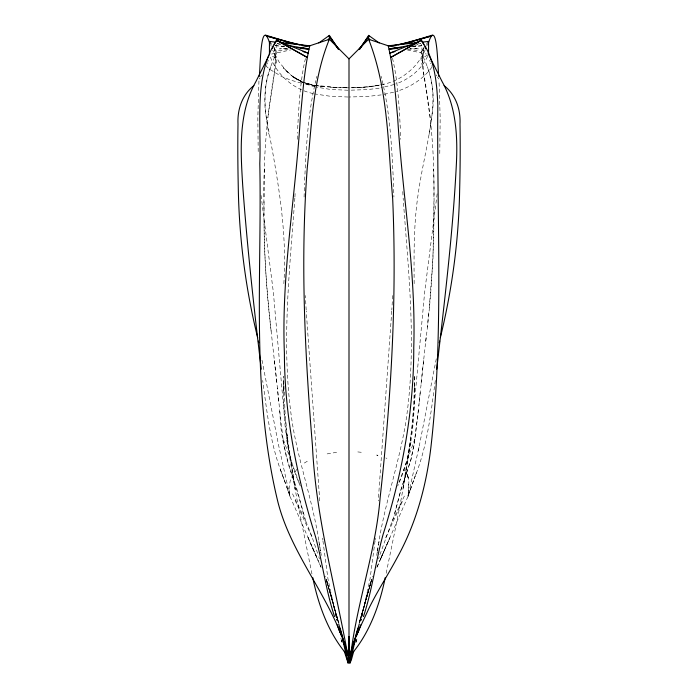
<?xml version="1.0" encoding="UTF-8"?>
<svg xmlns="http://www.w3.org/2000/svg" width="698" height="698" viewBox="0 0 698 698"><rect width="100%" height="100%" fill="white"/><g stroke="black" fill="none" stroke-linecap="round" stroke-linejoin="round"><path stroke-width="0.52" stroke-dasharray="3.49 2.62" d="M414.394 376.554C415.083 413.609 413.295 451.702 397.686 485.991M264.071 201.469L264.08 215.595M264.088 196.792C263.355 150.506 267.945 104.246 277.062 58.876L270.283 55.002M283.842 283.685C287.515 227.949 276.609 173.244 266.523 118.826C262.195 96.167 266.243 72.592 277.062 52.341L274.087 47.944M414.376 376.449L414.211 392.468L414.394 383.411C413.434 447.968 398.89 511.041 386.038 573.974M264.341 169.021C262.954 223.43 264.577 277.935 271.252 331.969M304.084 197.028L304.537 183.251M439.775 153.543L440.176 117.883L439.051 80.924M297.243 139.33L297.523 132.236M304.66 180.302C306.23 146.912 307.94 113.233 315.828 80.636M377.129 566.837L408.217 495.92L408.88 481.541M408.539 494.995L408.138 496.104L408.871 482.178M297.671 128.729C298.927 105.145 300.096 81.343 305.48 58.266M258.949 80.924L257.824 117.883L258.225 153.543M392.651 295.533L391.822 310.087M294.914 197.037L295.228 191.575M294.853 198.119C289.452 273.372 280.666 349.419 292.575 424.532C299.25 464.598 313.358 503.022 319.204 543.288M391.761 311.125L378.246 500.928M276.329 44.323L274.445 72.941L267.796 117.927M408.347 494.297L408.138 496.042L408.531 492.36L408.138 496.104L408.548 492.631M433.912 196.792C434.549 152.888 430.605 108.975 422.264 65.865L423.878 47.673M375.14 539.999L375.315 538.132M375.053 540.924L370.001 579.113L361.634 617.756M429.27 307.853L432.978 258.932L433.929 201.469M420.196 392.494L418.844 405.756M428.79 312.704L427.263 327.179M437.166 193.765L424.672 292.026L412.239 426.853L402.886 489.385L411.235 440.15M421.112 383.464L426.225 336.75M418.39 410.092L414.438 442.419L410.694 460.654L401.341 488.399L393.803 516.607L379.895 554.77M423.599 360.386L417.936 414.368L413.853 446.057L411.078 459.179L400.949 489.717L394.597 513.99M425.693 341.514C433.039 284.322 435.029 226.632 433.659 169.021M422.465 59.749L423.843 47.56M320.871 566.837L289.862 496.104L289.059 487.954M435.325 380.471C430.875 413.129 427.307 446.511 414.725 477.284M414.158 283.685C413.931 254.089 413.678 224.337 418.032 194.986C421.758 168.061 428.799 141.694 431.992 114.681C435.622 93.296 430.936 71.362 420.938 52.341L423.913 47.944M376.693 555.425L377.234 552.214L376.78 554.893M429.096 134.269C433.118 111.924 435.971 88.306 427.202 66.65M377.391 551.324L378.63 544.178M377.426 551.141C383.254 508.17 398.061 467.163 405.425 424.532C417.325 349.428 408.574 273.363 403.147 198.119M378.796 543.288L379.11 541.508M436.285 358.789L419.533 444.635L408.19 495.746M418.268 450.777L419.114 446.685M367.392 592.567L363.649 609.18M361.294 619.196L360.953 620.635L362.306 614.886M356.556 639.534L355.901 642.3L356.338 640.467M316.386 78.394L316.953 76.195M371.493 580.012L371.668 579.366L359.557 622.974L371.511 580.09M372.531 576.251L372.383 576.792M359.4 622.852L371.589 579.837M359.479 622.581L370.961 582.106L359.278 622.817M359.217 623.035L371.118 581.6L359.042 623.244M268.294 60.159L267.831 61.668M355.98 642.204L357.175 638.12M378.543 558.836L379.215 556.812M409.281 492.788L409.517 492.081M409.674 491.61L410.154 490.179M410.319 489.699L413.914 479.482M270.798 66.65C262.055 88.28 264.847 111.959 268.904 134.269M267.474 62.75L266.985 64.111M408.313 495.667L414.525 477.833M414.874 439.007L398.811 483.042M414.115 478.941L415.354 475.591M415.572 475.015L416.453 472.686M426.775 46.033L427.49 44.201M266.462 65.472L266.165 66.231L269.611 69.224L281.861 76.632L291.415 80.366L301.859 83.237M376.885 567.491L389.955 537.504M380.846 558.374L385.392 547.965M380.899 558.252L389.981 537.477M385.61 537.87L402.886 500.37M392.189 521.179L405.451 493.835M425.23 49.733C417.788 67.331 401.586 80.549 382.905 84.449M427.612 56.355C421.409 69.521 409.342 79.24 395.731 83.996M261.881 74.904L260.624 76.972M259.298 78.979L259.97 77.975M426.295 44.428L428.075 41.784M420.938 52.341L423.869 48.145M431.826 67.305C423.197 79.11 410.25 87.224 396.377 91.464M296.886 469.326L292.732 474.989L290.15 481.149L289.103 488.234L289.862 496.104L289.461 494.995M304.302 463.053L308.219 460.697M427.717 55.002L420.938 58.876L422.264 65.865M393.942 84.571L380.995 87.835M414.586 45.562L420.772 43.677M393.585 92.241L382.164 94.745M271.557 54.06L290.656 49.933M327.144 453.892L337.117 452.243M379.546 85.077C358.632 89.187 336.986 88.053 315.915 85.714M380.602 84.859L384.807 84.013M417.552 44.018L420.72 43.433M381.195 94.911L367.305 96.472L349 97.013M379.093 88.201L367.27 89.606L349 90.234M278.546 50.701L290.194 49.174M412.396 46.766L423.014 45.64M412.221 46.496L422.997 45.623M355.125 87.651L367.27 86.997L379.093 85.339L361.224 87.451L351.042 87.678M342.875 87.66L347.979 87.712L336.768 87.486M347.979 90.225L330.73 89.484L316.054 87.041M347.979 97.005L330.73 96.333L315.095 93.986M330.704 87.171L336.776 87.555L313.132 85.051L324.762 86.814L313.184 85.016L302.26 82.137L313.228 85.313L303.342 82.163M275.003 45.623L285.779 46.496M357.804 451.929L363.004 452.461M274.986 45.64L285.604 46.766M407.807 49.174L419.454 50.701M314.946 85.584L305.523 83.996M277.281 43.433L280.448 44.018M407.344 49.933L426.443 54.06M315.095 86.814C302.88 83.917 291.572 77.303 283.327 67.785L292.261 76.169L302.295 82.163L292.383 76.728L302.356 81.849M313.193 93.576C292.959 89.353 275.972 74.119 269.437 54.523M277.228 43.677L283.414 45.562M385.854 457.958L386.945 458.385M287.576 72.191L279.235 62.235L272.709 50.081M403.898 469.518L405.189 471.202M274.131 48.145L277.062 52.341M438.702 78.979L437.376 76.972M269.925 41.784L271.705 44.428M436.119 74.904L436.739 75.942M287.846 490.179L289.853 496.086M405.992 472.389L407.039 474.396M292.549 493.835L305.811 521.179L311.613 535.706L318.105 554.77M405.983 472.345L407.684 476.027M295.114 500.37L312.39 537.87M308.019 537.477L317.101 558.252M308.054 537.504L321.115 567.491M326.507 580.012L326.332 579.366L338.443 622.974L326.49 580.09M312.608 547.965L317.154 558.374M431.643 65.752L431.905 66.38M300.315 485.991C284.767 451.685 282.803 413.521 283.624 376.449M299.189 483.042L283.126 439.007M281.547 472.686L282.428 475.015M305.811 521.179L296.659 488.399L289.356 467.555L286.171 456.117L282.995 438.676L279.61 410.092M282.646 475.591L283.275 477.284M281.329 472.092C270.126 442.802 266.968 411.305 262.675 380.471M270.51 44.358L271.225 46.304M283.475 477.833L284.086 479.482M280.195 469.039L286.328 485.764M284.278 480.023L287.524 489.219M430.649 63.099L430.893 63.78M286.677 486.759L288.169 491.139M288.483 492.081L288.719 492.788M318.785 556.812L319.457 558.836M288.955 493.486L289.112 493.948M430.169 61.668L429.706 60.159M407.667 475.992L408.836 479.927L407.527 475.451M340.825 638.12L342.02 642.204M338.958 623.244L326.882 581.6L338.783 623.035M326.411 579.837L338.6 622.852M327.039 582.106L338.521 622.581M325.469 576.251L325.617 576.792M381.047 76.195L381.614 78.394M303.403 513.99C295.289 480.817 280.622 449.189 280.064 414.368C274.044 349.75 263.809 285.386 264.097 220.332M392.52 58.266C397.904 81.343 399.073 105.145 400.329 128.729M289.705 495.301L278.467 444.635L261.715 358.781M382.172 80.636C390.06 113.233 391.77 146.912 393.34 180.302M407.414 474.518L408.662 479.735M341.662 640.467L342.099 642.3L341.444 639.534M322.947 540.924L327.999 579.113L337.047 620.635L336.706 619.196M335.694 614.886L336.366 617.756M334.351 609.18L330.608 592.567M289.766 495.571L289.862 496.042M311.962 573.974L296.659 497.892L287.89 443.684L282.882 399.64L273.328 292.026L260.834 193.765M318.89 541.508L320.609 551.324M319.37 544.178L320.574 551.141M321.307 555.425L320.766 552.214L321.22 554.893M286.765 440.15L295.114 489.385L286.826 433.537L287.89 443.684L285.046 412.719L283.606 376.554M430.204 117.927L423.555 72.941L421.671 44.323M274.157 47.56L275.536 59.749M274.401 360.386L276.888 383.464M278.711 401.376L277.35 387.992M322.685 538.132L322.86 539.999M274.122 47.673L275.736 65.865M319.754 500.928L306.239 311.125M306.178 310.087L305.349 295.533M402.772 191.575L403.086 197.037M400.478 132.236L400.757 139.33M393.463 183.251L393.916 197.028M283.789 392.468L283.606 383.411L283.632 392.747M288.012 48.406L279.505 48.886L288.047 48.476M418.495 48.886L409.953 48.476L418.495 48.886M377.923 455.375L376.719 455.061L377.915 455.375M302.339 81.945L292.366 76.352L302.339 81.945"/><path stroke-width="1.05" d="M368.867 36.601L368.623 35.371L368.623 39.245L349 58.876L349 636.445L348.101 663.1L344.28 651.304M259.194 76.483C260.337 72.801 260.136 14.065 269.829 43.424M436.739 369.181C444.565 300.463 453.063 231.71 456.448 162.59C457.722 135.037 455.846 106.183 442.113 81.614L430.334 58.065M269.672 53.938L269.742 53.432M428.11 43.861C437.69 13.498 437.751 72.583 438.806 76.483M439.321 342.744L439.653 341.034M440.342 337.631C452.156 289.286 458.787 239.78 459.642 189.996C460.209 168.043 460.357 146.074 460.008 124.122C460.732 109.525 455.873 94.858 444.12 85.645M329.133 36.601L329.377 35.371L329.377 39.271L349 58.876M385.279 577.455C379.599 605.332 369.233 633.95 350.344 655.492L353.075 646.453M355.395 639.499L349.864 663.1L351.277 660.229L353.72 651.304M358.301 632.074L358.737 630.181M340.083 628.095L347.822 655.37C335.406 585.945 315.662 516.782 312.434 445.603C304.851 353.336 300.236 260.459 307.251 168.009C311.805 124.89 312.643 79.912 329.369 39.289L309.764 45.798C304.319 69.285 302.723 93.453 300.367 117.377C295.682 195.981 281.207 274.113 284.391 353.075C284.487 415.467 296.842 476.882 315.383 536.239C322.616 562.824 325.809 590.395 334.551 616.596M328.269 39.943L328.549 38.931M350.815 654.41L355.186 638.714M356.067 635.573L359.269 624.056M357.917 628.095L350.178 655.37C353.371 639.098 362.201 623.515 368.945 608.316C377.548 590.796 388.254 574.428 397.424 557.213C416.174 523.343 426.382 485.424 430.919 447.139C443.945 333.531 436.678 218.928 437.821 104.875C436.931 85.688 435.447 65.656 426.312 48.363C425.632 47.124 419.76 36.942 422.369 42.124M276.609 40.126L307.329 57.463L276.504 40.362C253.618 75.061 261.41 123.354 259.796 163.402C262.082 276.495 250.73 391.953 278.127 502.883C291.188 553.043 326.498 592.951 343.634 641.401C346.156 648.145 349.384 655.893 348.171 663.083L342.605 639.499M353.685 644.446L355.195 639.429M363.449 616.596C372.383 589.784 375.55 561.55 383.106 534.38C402.275 473.881 413.862 411.017 413.766 347.403C416.121 270.344 402.231 194.105 397.633 117.377C395.277 93.453 393.681 69.285 388.236 45.798L368.623 39.263C388.411 89.702 387.992 145.385 392.669 198.642C397.022 298.343 391.177 398.314 380.157 497.412C375.672 553.523 355.081 607.4 349.829 663.083L349 636.445M360.77 624.85L359.915 627.319M359.697 627.938L356.346 636.244M357.655 631.262L357.917 630.617M267.596 58.204L255.887 81.614C238.158 113.233 240.574 150.855 242.73 185.703C247.205 247.022 254.011 308.141 261.261 369.181M309.484 46.365L309.764 45.798L281.111 42.7M268.041 57.306L268.966 55.465M272.351 48.685L272.613 48.162M273.101 47.194L273.319 46.74M274.288 44.82L274.611 44.166M274.907 43.581L275.413 42.569M275.631 42.124L276.504 40.362L308.141 53.109L302.993 51.539M359.383 49.479L368.623 35.406L379.18 42.927M359.426 49.506L368.623 36.645L358.807 49.593M253.88 85.636C242.127 94.858 237.268 109.525 237.992 124.122C237.652 144.678 237.8 165.243 238.245 185.79C238.995 236.971 245.399 287.942 257.658 337.631M318.82 42.927L329.377 35.406L338.617 49.479M421.426 40.135L390.671 57.463L421.496 40.362L389.859 53.109L395.007 51.539M404.718 43.573L432.367 35.144M408.164 42.787L431.163 36.095L398.235 44.908M401.376 44.367L412.736 41.601L392.8 45.702M300.21 47.865L309.764 45.798M410.162 45.37L389.048 49.235L397.537 48.337M388.516 46.365L388.236 45.798L416.889 42.7M422.203 42.133L428.563 41.444L428.563 54.104M396.071 47.813L401.455 47.377M298.657 47.813L301.841 47.639M396.159 47.639L399.343 47.813M296.545 47.377L301.929 47.813M300.463 48.337L308.952 49.235L287.838 45.37M269.437 53.702L269.437 41.444L275.797 42.133M305.201 45.702L285.264 41.601L296.624 44.367M388.236 45.798L397.79 47.865M299.765 44.908L266.837 36.095L289.836 42.787M265.633 35.144L293.282 43.573M339.193 49.593L329.377 36.645L338.574 49.506M341.654 636.244L338.303 627.938M422.587 42.569L423.093 43.581M423.389 44.166L423.712 44.82M424.681 46.74L424.899 47.194M425.387 48.162L425.649 48.685M428.851 55.081L429.427 56.241M429.724 56.835L430.029 57.445M340.083 630.617L340.345 631.262M269.437 41.444L270.152 43.389M338.085 627.319L337.23 624.85M342.805 639.429L344.315 644.446M344.925 646.453L347.656 655.492C328.767 633.95 318.401 605.332 312.721 577.455M338.731 624.056L341.933 635.573M342.814 638.714L347.185 654.41M369.451 38.931L369.731 39.943M339.263 630.181L339.699 632.074M258.347 341.034L258.679 342.744M428.188 52.926L428.328 53.938"/></g></svg>
